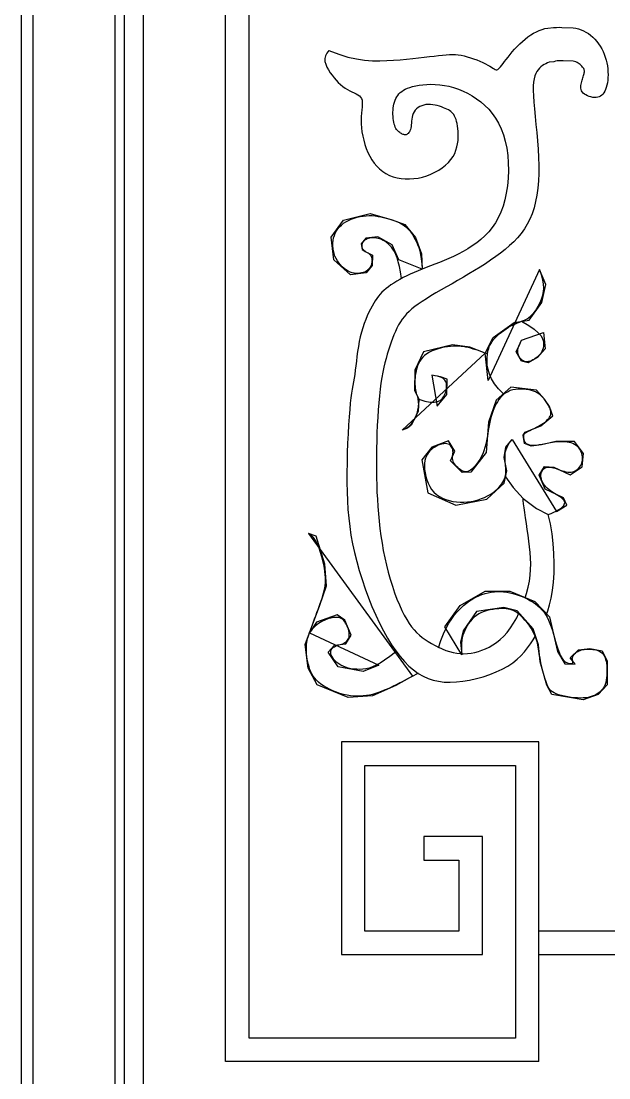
# Model space of a CAD drawing. Header units: metres. Extents: x -1232 to -821, y -4 to 849.
# Drawn here: x -1220.8 to -1028.2, y 181.1 to 527.1 of the extents above; entities that cross this region are included whole.
import ezdxf

# ---------------------------------------------------------------- set-up
doc = ezdxf.new("R2010")
doc.units = ezdxf.units.M
for name, color, linetype in [('3', 3, 'Continuous'), ('4', 4, 'Continuous'), ('7', 7, 'Continuous')]:
    doc.layers.add(name, color=color, linetype=linetype)

msp = doc.modelspace()

# ---------------------------------------------------------------- linework, layer by layer
at = {"layer": '3'}
msp.add_lwpolyline([(-1216.9, 824.99), (-1216.9, 0.04), (-839.6, 0.04), (-839.6, 837.09)], dxfattribs=at)
msp.add_lwpolyline([(-1186.87, 153.27), (-1186.87, 624.51), (-869.63, 624.51), (-869.63, 153.27)], close=True, dxfattribs=at)
at = {"layer": '4'}
msp.add_lwpolyline([(-1220.75, 826.36), (-1220.75, -3.81), (-835.75, -3.81), (-835.75, 835.96)], dxfattribs=at)
msp.add_lwpolyline([(-1189.95, 150.19), (-1189.95, 627.59), (-866.55, 627.59), (-866.55, 150.19)], close=True, dxfattribs=at)
at = {"layer": '7'}
msp.add_lwpolyline([(-1180.71, 159.43), (-1180.71, 618.35), (-875.79, 618.35), (-875.79, 159.43)], close=True, dxfattribs=at)
for points in [[(-1051.15, 186.38), (-1153.76, 186.38), (-1153.76, 591.4), (-1051.15, 591.4)], [(-1058.85, 194.08), (-1146.06, 194.08), (-1146.06, 583.7), (-1058.85, 583.7)], [(-1119.92, 517.42), (-1116.73, 516.21), (-1113.72, 515.32), (-1110.9, 514.7), (-1108.24, 514.32), (-1105.71, 514.12), (-1103.3, 514.07), (-1100.99, 514.14), (-1098.76, 514.27), (-1096.59, 514.44), (-1094.49, 514.63), (-1092.48, 514.84), (-1090.56, 515.05), (-1088.74, 515.26), (-1087.04, 515.46), (-1085.46, 515.65), (-1084.02, 515.81), (-1082.72, 515.95), (-1081.55, 516.05), (-1080.47, 516.11), (-1079.47, 516.13), (-1078.51, 516.1), (-1077.57, 516.02), (-1076.63, 515.88), (-1075.66, 515.69), (-1074.64, 515.42), (-1073.59, 515.11), (-1072.53, 514.75), (-1071.48, 514.36), (-1070.46, 513.95), (-1069.5, 513.53), (-1068.63, 513.11), (-1067.86, 512.7), (-1067.21, 512.32), (-1066.66, 511.97), (-1066.21, 511.67), (-1065.83, 511.42), (-1065.5, 511.25), (-1065.21, 511.15), (-1064.93, 511.14), (-1064.65, 511.23), (-1064.36, 511.43), (-1064.04, 511.74), (-1063.69, 512.14), (-1063.3, 512.63), (-1062.87, 513.2), (-1062.39, 513.85), (-1061.85, 514.56), (-1061.26, 515.33), (-1060.6, 516.15), (-1059.89, 517.01), (-1059.12, 517.88), (-1058.31, 518.75), (-1057.46, 519.61), (-1056.58, 520.44), (-1055.68, 521.22), (-1054.77, 521.93), (-1053.84, 522.56), (-1052.91, 523.12), (-1051.98, 523.6), (-1051.04, 524), (-1050.1, 524.34), (-1049.17, 524.61), (-1048.23, 524.81), (-1046.33, 524.96), (-1045.41, 525.04), (-1044.5, 525.07), (-1043.6, 525.03), (-1039.92, 524.93), (-1039.05, 524.77), (-1038.19, 524.55), (-1037.35, 524.26), (-1036.54, 523.9), (-1035.74, 523.47), (-1034.97, 522.98), (-1034.22, 522.43), (-1033.51, 521.82), (-1032.84, 521.15), (-1032.21, 520.43), (-1031.62, 519.67), (-1031.07, 518.86), (-1030.58, 518.01), (-1030.14, 517.13), (-1029.76, 516.22), (-1029.42, 515.28), (-1029.14, 514.33), (-1028.91, 513.37), (-1028.73, 512.4), (-1028.61, 511.44), (-1028.54, 510.48), (-1028.52, 509.54), (-1028.55, 508.63), (-1028.63, 507.74), (-1028.74, 506.9), (-1028.9, 506.11), (-1029.09, 505.38), (-1029.32, 504.71), (-1029.58, 504.12), (-1029.88, 503.61), (-1030.21, 503.17), (-1030.57, 502.8), (-1030.98, 502.51), (-1031.42, 502.29), (-1031.89, 502.14), (-1032.41, 502.07), (-1032.97, 502.06), (-1033.55, 502.12), (-1034.15, 502.24), (-1034.73, 502.41), (-1035.29, 502.63), (-1035.81, 502.9), (-1036.26, 503.21), (-1036.65, 503.54), (-1036.95, 503.91), (-1037.17, 504.3), (-1037.31, 504.71), (-1037.39, 505.13), (-1037.42, 505.56), (-1037.39, 506), (-1037.33, 506.44), (-1037.25, 506.87), (-1037.14, 507.29), (-1037.02, 507.71), (-1036.89, 508.11), (-1036.76, 508.5), (-1036.63, 508.87), (-1036.51, 509.23), (-1036.41, 509.57), (-1036.34, 509.89), (-1036.29, 510.2), (-1036.27, 510.48), (-1036.28, 510.75), (-1036.32, 511.02), (-1036.39, 511.27), (-1036.5, 511.52), (-1036.65, 511.78), (-1036.83, 512.04), (-1037.06, 512.3), (-1037.32, 512.57), (-1037.61, 512.83), (-1037.93, 513.09), (-1038.29, 513.33), (-1038.66, 513.54), (-1039.07, 513.73), (-1039.49, 513.89), (-1039.93, 514.01), (-1043.17, 514.09), (-1043.65, 514.13), (-1044.14, 514.13), (-1044.64, 514.1), (-1045.16, 514.03), (-1045.7, 513.92), (-1046.24, 513.78), (-1047.78, 513.61), (-1048.35, 513.39), (-1048.91, 513.14), (-1049.47, 512.84), (-1050.01, 512.5), (-1050.52, 512.1), (-1051, 511.65), (-1051.45, 511.14), (-1051.85, 510.57), (-1052.2, 509.91), (-1052.49, 509.13), (-1052.72, 508.21), (-1052.89, 507.12), (-1052.99, 505.84), (-1053.02, 504.34), (-1052.96, 502.58), (-1052.83, 500.56), (-1052.63, 498.31), (-1052.39, 495.87), (-1052.13, 493.28), (-1051.87, 490.6), (-1051.63, 487.86), (-1051.42, 485.11), (-1051.28, 482.4), (-1051.21, 479.76), (-1051.23, 477.21), (-1051.34, 474.74), (-1051.54, 472.38), (-1051.84, 470.12), (-1052.25, 467.97), (-1052.76, 465.94), (-1053.38, 464.03), (-1054.12, 462.25), (-1054.97, 460.59), (-1055.93, 459.03), (-1056.99, 457.56), (-1058.15, 456.17), (-1059.41, 454.85), (-1060.76, 453.58), (-1062.2, 452.34), (-1063.72, 451.14), (-1065.31, 449.96), (-1066.97, 448.8), (-1068.68, 447.65), (-1070.44, 446.53), (-1072.24, 445.42), (-1074.07, 444.33), (-1075.91, 443.24), (-1077.77, 442.17), (-1079.61, 441.11), (-1081.43, 440.07), (-1083.2, 439.05), (-1084.9, 438.06), (-1086.51, 437.1), (-1088.03, 436.17), (-1089.41, 435.29), (-1090.66, 434.44), (-1091.78, 433.63), (-1092.79, 432.83), (-1093.69, 432.04), (-1094.5, 431.23), (-1095.23, 430.4), (-1095.9, 429.54), (-1096.52, 428.61), (-1097.1, 427.63), (-1097.65, 426.59), (-1098.17, 425.49), (-1098.66, 424.34), (-1099.13, 423.14), (-1099.58, 421.91), (-1100.01, 420.64), (-1100.43, 419.34), (-1100.84, 418.01), (-1101.23, 416.65), (-1101.61, 415.22), (-1101.97, 413.72), (-1102.31, 412.12), (-1102.63, 410.41), (-1102.92, 408.57), (-1103.19, 406.58), (-1103.42, 404.44), (-1103.63, 402.15), (-1103.82, 399.76), (-1103.97, 397.28), (-1104.1, 394.76), (-1104.21, 392.2), (-1104.29, 389.65), (-1104.35, 387.13), (-1104.39, 384.67), (-1104.4, 382.25), (-1104.39, 379.87), (-1104.36, 377.51), (-1104.29, 375.17), (-1104.2, 372.84), (-1104.07, 370.51), (-1103.92, 368.16), (-1103.73, 365.79), (-1103.5, 363.4), (-1103.23, 360.99), (-1102.91, 358.58), (-1102.55, 356.17), (-1102.13, 353.76), (-1101.65, 351.37), (-1101.12, 348.99), (-1100.52, 346.63), (-1099.86, 344.32), (-1099.16, 342.07), (-1098.42, 339.91), (-1097.65, 337.85), (-1096.86, 335.92), (-1096.06, 334.14), (-1095.26, 332.53), (-1094.47, 331.1), (-1093.67, 329.84), (-1092.87, 328.73), (-1092.04, 327.74), (-1091.2, 326.86), (-1090.31, 326.05), (-1089.39, 325.31), (-1088.42, 324.6), (-1087.39, 323.91), (-1086.31, 323.25), (-1085.19, 322.62), (-1084.03, 322.04), (-1082.85, 321.51), (-1081.66, 321.04), (-1080.46, 320.65), (-1079.26, 320.34), (-1078.07, 320.11), (-1076.89, 319.98), (-1075.71, 319.94), (-1074.54, 319.99), (-1073.36, 320.13), (-1072.18, 320.35), (-1071, 320.66), (-1069.81, 321.06), (-1068.62, 321.55), (-1067.42, 322.14), (-1066.22, 322.83), (-1065.03, 323.65), (-1063.86, 324.6), (-1062.7, 325.7), (-1061.58, 326.95), (-1060.49, 328.38), (-1059.44, 329.98), (-1058.44, 331.73), (-1057.83, 332.98)], [(-1119.92, 517.42), (-1120.66, 516.58), (-1121.09, 515.7), (-1121.27, 514.8), (-1121.23, 513.88), (-1120.99, 512.95), (-1120.61, 512.02), (-1120.11, 511.1), (-1119.54, 510.2), (-1118.92, 509.33), (-1118.26, 508.5), (-1117.57, 507.72), (-1116.86, 506.98), (-1116.13, 506.3), (-1115.39, 505.68), (-1114.63, 505.12), (-1113.88, 504.64), (-1113.13, 504.23), (-1112.39, 503.88), (-1111.7, 503.57), (-1111.05, 503.26), (-1110.47, 502.95), (-1109.97, 502.61), (-1109.56, 502.21), (-1109.27, 501.74), (-1109.1, 501.17), (-1109.03, 500.51), (-1109.04, 499.76), (-1109.1, 498.92), (-1109.2, 498), (-1109.3, 496.98), (-1109.37, 495.89), (-1109.41, 494.72), (-1109.38, 493.47), (-1109.28, 492.17), (-1109.11, 490.83), (-1108.87, 489.46), (-1108.55, 488.08), (-1108.16, 486.71), (-1107.7, 485.37), (-1107.16, 484.08), (-1106.54, 482.85), (-1105.85, 481.68), (-1105.08, 480.6), (-1104.24, 479.59), (-1103.32, 478.68), (-1102.33, 477.87), (-1101.26, 477.17), (-1100.12, 476.58), (-1098.9, 476.11), (-1097.63, 475.75), (-1096.3, 475.52), (-1094.93, 475.4), (-1093.53, 475.39), (-1092.12, 475.5), (-1090.7, 475.71), (-1089.29, 476.03), (-1087.89, 476.45), (-1086.53, 476.97), (-1085.22, 477.58), (-1083.97, 478.27), (-1082.81, 479.04), (-1081.74, 479.88), (-1080.79, 480.78), (-1079.97, 481.73), (-1079.29, 482.73), (-1078.74, 483.76), (-1078.32, 484.82), (-1078, 485.89), (-1077.78, 486.95), (-1077.64, 488.01), (-1077.57, 489.04), (-1077.56, 490.03), (-1077.6, 490.98), (-1077.67, 491.88), (-1077.78, 492.72), (-1077.93, 493.51), (-1078.11, 494.23), (-1078.31, 494.89), (-1078.54, 495.49), (-1078.78, 496.01), (-1079.05, 496.47), (-1079.34, 496.86), (-1079.65, 497.2), (-1080, 497.5), (-1080.39, 497.77), (-1080.82, 498.01), (-1081.3, 498.25), (-1081.83, 498.49), (-1082.42, 498.73), (-1083.06, 498.97), (-1083.74, 499.21), (-1084.46, 499.42), (-1085.19, 499.59), (-1085.94, 499.72), (-1086.69, 499.8), (-1087.43, 499.81), (-1088.16, 499.74), (-1088.86, 499.6), (-1089.52, 499.38), (-1090.15, 499.1), (-1090.72, 498.76), (-1091.23, 498.35), (-1091.67, 497.89), (-1092.04, 497.38), (-1092.31, 496.82), (-1092.52, 496.22), (-1092.67, 495.6), (-1092.77, 494.96), (-1092.85, 494.33), (-1092.91, 493.71), (-1092.96, 493.12), (-1093.04, 492.57), (-1093.13, 492.07), (-1093.26, 491.61), (-1093.41, 491.21), (-1093.57, 490.86), (-1093.76, 490.57), (-1093.96, 490.32), (-1094.18, 490.13), (-1094.41, 489.99), (-1094.64, 489.9), (-1094.89, 489.86), (-1095.14, 489.86), (-1095.4, 489.91), (-1095.66, 489.99), (-1095.92, 490.1), (-1096.19, 490.24), (-1096.46, 490.4), (-1096.73, 490.58), (-1097, 490.79), (-1097.26, 491.03), (-1097.51, 491.3), (-1097.76, 491.62), (-1097.98, 491.97), (-1098.19, 492.38), (-1098.38, 492.85), (-1098.55, 493.37), (-1098.69, 493.94), (-1098.8, 494.55), (-1098.89, 495.2), (-1098.95, 495.87), (-1098.98, 496.56), (-1098.97, 497.25), (-1098.94, 497.94), (-1098.87, 498.62), (-1098.77, 499.29), (-1098.63, 499.93), (-1098.45, 500.56), (-1098.24, 501.16), (-1097.99, 501.73), (-1097.7, 502.27), (-1097.38, 502.77), (-1097, 503.24), (-1096.58, 503.68), (-1096.1, 504.08), (-1095.56, 504.44), (-1094.93, 504.78), (-1094.22, 505.09), (-1093.41, 505.37), (-1092.51, 505.63), (-1091.49, 505.87), (-1090.37, 506.07), (-1089.16, 506.24), (-1087.87, 506.35), (-1086.51, 506.39), (-1085.09, 506.36), (-1083.63, 506.25), (-1082.13, 506.05), (-1080.61, 505.74), (-1079.08, 505.33), (-1077.54, 504.81), (-1076.01, 504.19), (-1074.5, 503.46), (-1073.02, 502.63), (-1071.58, 501.68), (-1070.19, 500.64), (-1068.87, 499.48), (-1067.61, 498.2), (-1066.44, 496.81), (-1065.36, 495.29), (-1064.38, 493.63), (-1063.51, 491.83), (-1062.77, 489.88), (-1062.17, 487.77), (-1061.7, 485.51), (-1061.38, 483.12), (-1061.2, 480.66), (-1061.16, 478.15), (-1061.25, 475.65), (-1061.48, 473.18), (-1061.83, 470.8), (-1062.31, 468.55), (-1062.92, 466.45), (-1063.64, 464.51), (-1064.48, 462.72), (-1065.43, 461.06), (-1066.47, 459.53), (-1067.61, 458.12), (-1068.84, 456.82), (-1070.15, 455.61), (-1071.53, 454.5), (-1072.98, 453.47), (-1074.48, 452.51), (-1076.01, 451.63), (-1077.56, 450.81), (-1079.13, 450.05), (-1080.69, 449.34), (-1082.23, 448.68), (-1083.74, 448.06), (-1085.22, 447.47), (-1086.66, 446.91), (-1088.07, 446.37), (-1089.43, 445.84), (-1090.76, 445.31), (-1092.04, 444.78), (-1093.28, 444.24), (-1094.47, 443.68), (-1095.61, 443.11), (-1096.7, 442.53), (-1097.73, 441.93), (-1098.71, 441.33), (-1099.62, 440.72), (-1100.46, 440.11), (-1101.24, 439.5), (-1101.94, 438.9), (-1102.58, 438.28), (-1103.18, 437.64), (-1103.73, 436.98), (-1104.26, 436.27), (-1104.77, 435.51), (-1105.27, 434.68), (-1105.78, 433.78), (-1106.3, 432.8), (-1106.83, 431.73), (-1107.36, 430.59), (-1107.88, 429.36), (-1108.37, 428.06), (-1108.84, 426.69), (-1109.28, 425.25), (-1109.66, 423.74), (-1109.99, 422.17), (-1110.28, 420.56), (-1110.53, 418.94), (-1110.75, 417.32), (-1110.94, 415.74), (-1111.13, 414.2), (-1111.3, 412.75), (-1111.48, 411.39), (-1111.68, 410.15), (-1111.87, 408.97), (-1112.08, 407.8), (-1112.29, 406.57), (-1112.5, 405.22), (-1112.72, 403.71), (-1112.93, 401.95), (-1113.13, 399.9), (-1113.33, 397.52), (-1113.51, 394.85), (-1113.67, 391.94), (-1113.82, 388.86), (-1113.93, 385.67), (-1114.01, 382.43), (-1114.05, 379.19), (-1114.05, 376.03), (-1114, 372.98), (-1113.89, 370.04), (-1113.72, 367.17), (-1113.47, 364.36), (-1113.14, 361.57), (-1112.73, 358.79), (-1112.21, 355.97), (-1111.59, 353.11), (-1110.85, 350.18), (-1110.02, 347.2), (-1109.08, 344.2), (-1108.07, 341.21), (-1106.98, 338.26), (-1105.83, 335.38), (-1104.62, 332.59), (-1103.37, 329.94), (-1102.09, 327.43), (-1100.77, 325.09), (-1099.43, 322.91), (-1098.05, 320.9), (-1096.64, 319.06), (-1095.19, 317.4), (-1093.72, 315.92), (-1092.21, 314.63), (-1090.67, 313.52), (-1089.09, 312.6), (-1087.46, 311.86), (-1085.77, 311.3), (-1084.01, 310.91), (-1082.16, 310.68), (-1080.23, 310.61), (-1078.2, 310.69), (-1076.06, 310.93), (-1073.85, 311.3), (-1071.61, 311.8), (-1069.38, 312.43), (-1067.2, 313.16), (-1065.11, 313.99), (-1063.14, 314.91), (-1061.34, 315.91), (-1059.74, 316.98), (-1058.31, 318.12), (-1057.05, 319.31), (-1055.91, 320.55), (-1054.88, 321.84), (-1053.93, 323.17), (-1053.04, 324.54), (-1052.36, 325.64)], [(-1096.16, 442.82), (-1096.16, 442.82), (-1096.48, 444.95), (-1096.84, 446.77), (-1097.22, 448.31), (-1097.62, 449.61), (-1098.05, 450.7), (-1098.51, 451.62), (-1098.98, 452.39), (-1099.48, 453.06), (-1099.99, 453.64), (-1100.53, 454.15), (-1101.07, 454.6), (-1101.62, 454.98), (-1102.17, 455.3), (-1102.73, 455.57), (-1103.28, 455.78), (-1103.82, 455.93), (-1104.34, 456.05), (-1104.86, 456.11), (-1105.35, 456.14), (-1105.82, 456.13), (-1106.27, 456.08), (-1106.69, 456), (-1107.08, 455.9), (-1107.44, 455.77), (-1107.77, 455.61), (-1108.06, 455.44), (-1108.31, 455.25), (-1108.53, 455.04), (-1108.72, 454.83), (-1108.87, 454.61), (-1109, 454.38), (-1109.09, 454.15), (-1109.15, 453.92), (-1109.19, 453.7), (-1109.2, 453.48), (-1109.19, 453.27), (-1109.15, 453.07), (-1109.1, 452.88), (-1109.04, 452.7), (-1108.96, 452.54), (-1108.87, 452.39), (-1108.77, 452.26), (-1108.65, 452.14), (-1108.52, 452.03), (-1108.38, 451.92), (-1108.22, 451.82), (-1108.03, 451.71), (-1107.83, 451.59), (-1107.61, 451.46), (-1107.37, 451.32), (-1107.13, 451.17), (-1106.89, 450.99), (-1106.65, 450.8), (-1106.43, 450.58), (-1106.24, 450.34), (-1106.08, 450.06), (-1105.96, 449.76), (-1105.88, 449.43), (-1105.83, 449.08), (-1105.82, 448.71), (-1105.84, 448.34), (-1105.9, 447.96), (-1105.99, 447.59), (-1106.11, 447.22), (-1106.25, 446.87), (-1106.43, 446.53), (-1106.65, 446.21), (-1106.9, 445.91), (-1107.18, 445.63), (-1107.51, 445.37), (-1107.89, 445.14), (-1108.31, 444.93), (-1108.77, 444.76), (-1109.28, 444.62), (-1109.83, 444.52), (-1110.41, 444.47), (-1111.02, 444.48), (-1111.65, 444.56), (-1112.3, 444.71), (-1112.96, 444.93), (-1113.62, 445.24), (-1114.28, 445.64), (-1114.93, 446.1), (-1115.55, 446.64), (-1116.13, 447.23), (-1116.68, 447.89), (-1117.17, 448.6), (-1117.6, 449.35), (-1117.96, 450.14), (-1118.25, 450.96), (-1118.46, 451.81), (-1118.6, 452.67), (-1118.66, 453.53), (-1118.65, 454.39), (-1118.57, 455.24), (-1118.4, 456.07), (-1118.16, 456.87), (-1117.85, 457.63), (-1117.45, 458.36), (-1116.99, 459.06), (-1116.44, 459.71), (-1115.83, 460.32), (-1115.14, 460.88), (-1114.38, 461.38), (-1113.55, 461.84), (-1112.66, 462.24), (-1111.72, 462.58), (-1110.74, 462.87), (-1109.74, 463.1), (-1108.73, 463.26), (-1107.71, 463.36), (-1106.71, 463.4), (-1105.72, 463.38), (-1104.76, 463.29), (-1103.83, 463.16), (-1102.92, 463), (-1102.06, 462.8), (-1101.23, 462.58), (-1100.45, 462.36), (-1099.71, 462.13), (-1099.03, 461.91), (-1098.38, 461.7), (-1097.78, 461.47), (-1097.21, 461.24), (-1096.68, 460.99), (-1096.16, 460.72), (-1095.67, 460.41), (-1095.19, 460.07), (-1094.72, 459.69), (-1094.26, 459.26), (-1093.8, 458.78), (-1093.36, 458.25), (-1092.92, 457.67), (-1092.5, 457.05), (-1092.08, 456.36), (-1091.67, 455.62), (-1091.26, 454.82), (-1090.88, 453.94), (-1090.52, 452.96), (-1090.19, 451.86), (-1089.91, 450.62), (-1089.69, 449.22), (-1089.52, 447.63), (-1089.43, 445.84), (-1096.99, 448.95), (-1099.27, 453.85), (-1103.95, 456.44), (-1107.82, 456.01), (-1109.42, 454.14), (-1109.07, 452.35), (-1108.07, 451.69), (-1105.66, 450.4), (-1105.8, 447.07), (-1107.79, 444.63), (-1112.9, 444.01), (-1118.37, 448.93), (-1119.23, 456.38), (-1115.14, 461.95), (-1106.48, 464.1), (-1099.18, 462.04), (-1095.09, 460.54), (-1091.59, 456.24), (-1089.57, 450.91), (-1089.43, 445.84)], [(-1062.73, 405.07), (-1062.73, 405.07), (-1064.43, 406.7), (-1065.74, 408.33), (-1066.71, 409.94), (-1067.39, 411.5), (-1067.82, 413.01), (-1068.06, 414.43), (-1068.14, 415.76), (-1068.1, 416.98), (-1068, 418.07), (-1067.84, 419.05), (-1067.61, 419.93), (-1067.31, 420.73), (-1066.95, 421.46), (-1066.52, 422.14), (-1066.03, 422.79), (-1065.47, 423.41), (-1064.84, 424.04), (-1064.16, 424.65), (-1063.43, 425.24), (-1062.67, 425.81), (-1061.9, 426.35), (-1061.12, 426.84), (-1060.34, 427.29), (-1059.59, 427.68), (-1058.86, 428.01), (-1058.16, 428.29), (-1057.49, 428.55), (-1056.85, 428.79), (-1056.22, 429.04), (-1055.62, 429.31), (-1055.03, 429.63), (-1054.46, 430), (-1053.9, 430.45), (-1053.36, 430.97), (-1052.83, 431.56), (-1052.33, 432.22), (-1051.84, 432.94), (-1051.39, 433.72), (-1050.96, 434.56), (-1050.56, 435.45), (-1050.2, 436.4), (-1049.91, 437.4), (-1049.7, 438.5), (-1049.6, 439.68), (-1049.66, 440.99), (-1049.88, 442.42), (-1050.3, 444), (-1050.95, 445.74), (-1067.8, 409.43), (-1068.78, 418.37), (-1066.19, 423.44), (-1059.25, 428.36), (-1054.32, 429.18), (-1050.21, 434.92), (-1048.89, 440.87), (-1050.95, 445.74)], [(-1056.85, 428.79), (-1056.85, 428.79), (-1054.47, 427.46), (-1052.67, 426.22), (-1051.36, 425.07), (-1050.47, 424.01), (-1049.94, 423.04), (-1049.67, 422.16), (-1049.61, 421.35), (-1049.67, 420.64), (-1049.8, 419.99), (-1049.98, 419.42), (-1050.2, 418.92), (-1050.46, 418.47), (-1050.75, 418.07), (-1051.06, 417.71), (-1051.39, 417.39), (-1051.74, 417.09), (-1052.09, 416.82), (-1052.45, 416.56), (-1052.81, 416.33), (-1053.17, 416.13), (-1053.52, 415.95), (-1053.88, 415.79), (-1054.22, 415.67), (-1054.55, 415.59), (-1054.87, 415.53), (-1055.18, 415.51), (-1055.48, 415.53), (-1055.76, 415.58), (-1056.04, 415.67), (-1056.3, 415.8), (-1056.55, 415.96), (-1056.8, 416.17), (-1057.04, 416.41), (-1057.26, 416.68), (-1057.47, 416.99), (-1057.65, 417.32), (-1057.81, 417.66), (-1057.93, 418.02), (-1058.02, 418.38), (-1058.07, 418.75), (-1058.07, 419.12), (-1058.02, 419.49), (-1057.94, 419.89), (-1057.8, 420.32), (-1057.63, 420.79), (-1057.41, 421.31), (-1057.15, 421.9), (-1056.85, 422.57), (-1049.69, 425.11), (-1049.1, 419.79), (-1051.66, 416.89), (-1054.69, 415.22), (-1056.89, 415.75), (-1058.56, 418.78), (-1057.7, 420.68), (-1056.85, 422.57)], [(-1068, 418.07), (-1068, 418.07), (-1068.37, 418.21), (-1068.88, 418.41), (-1069.5, 418.64), (-1070.22, 418.91), (-1071, 419.18), (-1071.82, 419.46), (-1072.66, 419.72), (-1073.5, 419.97), (-1074.31, 420.18), (-1075.1, 420.35), (-1075.88, 420.49), (-1076.67, 420.59), (-1077.47, 420.64), (-1078.3, 420.66), (-1079.17, 420.63), (-1080.09, 420.56), (-1081.06, 420.44), (-1082.08, 420.27), (-1083.11, 420.06), (-1084.14, 419.79), (-1085.15, 419.47), (-1086.12, 419.1), (-1087.03, 418.67), (-1087.85, 418.18), (-1088.58, 417.64), (-1089.2, 417.04), (-1089.74, 416.4), (-1090.2, 415.72), (-1090.58, 415), (-1090.9, 414.26), (-1091.15, 413.5), (-1091.36, 412.72), (-1091.52, 411.94), (-1091.64, 411.15), (-1091.72, 410.37), (-1091.76, 409.61), (-1091.78, 408.87), (-1091.76, 408.16), (-1091.71, 407.49), (-1091.64, 406.87), (-1091.55, 406.3), (-1091.44, 405.77), (-1091.32, 405.28), (-1091.2, 404.82), (-1091.07, 404.38), (-1090.96, 403.95), (-1090.85, 403.52), (-1090.77, 403.08), (-1090.7, 402.63), (-1090.66, 402.17), (-1090.65, 401.69), (-1090.67, 401.2), (-1090.71, 400.7), (-1090.78, 400.19), (-1090.89, 399.67), (-1091.02, 399.15), (-1091.19, 398.62), (-1091.39, 398.09), (-1091.61, 397.56), (-1091.85, 397.05), (-1092.1, 396.56), (-1092.36, 396.1), (-1092.63, 395.67), (-1092.88, 395.28), (-1093.14, 394.93), (-1093.4, 394.62), (-1093.69, 394.34), (-1094.01, 394.09), (-1094.39, 393.84), (-1094.84, 393.6), (-1095.37, 393.36), (-1096, 393.11), (-1068.78, 418.37), (-1073.82, 420.34), (-1079.44, 421.05), (-1088.96, 418.81), (-1091.83, 412.8), (-1091.88, 406.29), (-1090.51, 403.25), (-1090.66, 399.21), (-1092.97, 394.78), (-1094.17, 393.81), (-1096, 393.11)], [(-1090.51, 403.25), (-1090.51, 403.25), (-1088.47, 402.6), (-1086.79, 402.28), (-1085.43, 402.26), (-1084.36, 402.48), (-1083.53, 402.88), (-1082.9, 403.42), (-1082.42, 404.05), (-1082.07, 404.72), (-1081.79, 405.39), (-1081.59, 406.03), (-1081.45, 406.65), (-1081.39, 407.25), (-1081.38, 407.8), (-1081.44, 408.32), (-1081.56, 408.79), (-1081.73, 409.21), (-1081.96, 409.57), (-1082.25, 409.88), (-1082.63, 410.15), (-1083.1, 410.39), (-1083.67, 410.6), (-1084.37, 410.8), (-1085.2, 410.98), (-1086.18, 411.17), (-1084.53, 401.01), (-1081.27, 404.86), (-1081.16, 409.82), (-1083.36, 410.66), (-1086.18, 411.17)], [(-1048.12, 365.51), (-1048.12, 365.51), (-1047.14, 365.9), (-1046.26, 366.28), (-1045.48, 366.66), (-1044.8, 367.03), (-1044.21, 367.4), (-1043.73, 367.76), (-1043.34, 368.11), (-1043.04, 368.45), (-1042.84, 368.79), (-1042.73, 369.12), (-1042.71, 369.44), (-1042.78, 369.76), (-1042.94, 370.08), (-1043.17, 370.4), (-1043.49, 370.73), (-1043.9, 371.05), (-1044.37, 371.39), (-1044.91, 371.73), (-1045.49, 372.09), (-1046.09, 372.46), (-1046.7, 372.84), (-1047.31, 373.25), (-1047.88, 373.68), (-1048.41, 374.13), (-1048.89, 374.6), (-1049.3, 375.1), (-1049.65, 375.61), (-1049.93, 376.13), (-1050.16, 376.64), (-1050.33, 377.15), (-1050.44, 377.65), (-1050.49, 378.13), (-1050.48, 378.58), (-1050.41, 379), (-1050.3, 379.39), (-1050.14, 379.74), (-1049.94, 380.06), (-1049.7, 380.34), (-1049.44, 380.57), (-1049.14, 380.76), (-1048.83, 380.91), (-1048.49, 381), (-1048.13, 381.06), (-1047.74, 381.06), (-1047.32, 381.03), (-1046.88, 380.95), (-1046.4, 380.84), (-1045.88, 380.69), (-1045.34, 380.5), (-1044.76, 380.29), (-1044.16, 380.07), (-1043.56, 379.86), (-1042.94, 379.67), (-1042.32, 379.51), (-1041.72, 379.41), (-1041.13, 379.38), (-1040.56, 379.42), (-1040.01, 379.54), (-1039.5, 379.73), (-1039.02, 379.97), (-1038.58, 380.27), (-1038.19, 380.62), (-1037.84, 381.01), (-1037.54, 381.43), (-1037.29, 381.88), (-1037.1, 382.36), (-1036.96, 382.85), (-1036.88, 383.35), (-1036.85, 383.87), (-1036.87, 384.39), (-1036.95, 384.91), (-1037.08, 385.43), (-1037.26, 385.94), (-1037.49, 386.44), (-1037.78, 386.92), (-1038.12, 387.37), (-1038.51, 387.79), (-1038.96, 388.16), (-1039.45, 388.5), (-1040, 388.77), (-1040.6, 388.99), (-1041.23, 389.16), (-1041.9, 389.27), (-1042.6, 389.34), (-1043.3, 389.37), (-1044.01, 389.37), (-1044.71, 389.34), (-1045.4, 389.28), (-1046.06, 389.21), (-1046.7, 389.12), (-1047.32, 389.02), (-1047.91, 388.91), (-1048.48, 388.8), (-1049.03, 388.68), (-1049.56, 388.58), (-1050.07, 388.47), (-1050.56, 388.38), (-1051.04, 388.3), (-1051.49, 388.23), (-1051.92, 388.18), (-1052.34, 388.14), (-1052.73, 388.12), (-1053.11, 388.12), (-1053.47, 388.13), (-1053.81, 388.17), (-1054.13, 388.22), (-1054.43, 388.3), (-1054.71, 388.4), (-1054.97, 388.53), (-1055.2, 388.69), (-1055.4, 388.87), (-1055.58, 389.08), (-1055.73, 389.32), (-1055.85, 389.58), (-1055.95, 389.86), (-1056.03, 390.15), (-1056.08, 390.43), (-1056.12, 390.72), (-1056.13, 390.98), (-1056.13, 391.23), (-1056.11, 391.45), (-1056.07, 391.64), (-1056, 391.82), (-1055.89, 391.99), (-1055.74, 392.16), (-1055.53, 392.32), (-1055.27, 392.49), (-1054.95, 392.67), (-1054.55, 392.87), (-1054.1, 393.08), (-1053.59, 393.32), (-1053.05, 393.57), (-1052.48, 393.83), (-1051.9, 394.12), (-1051.31, 394.43), (-1050.74, 394.75), (-1050.18, 395.09), (-1049.65, 395.45), (-1049.15, 395.82), (-1048.7, 396.2), (-1048.3, 396.59), (-1047.95, 396.98), (-1047.66, 397.38), (-1047.44, 397.77), (-1047.3, 398.17), (-1047.23, 398.56), (-1047.22, 398.94), (-1047.26, 399.32), (-1047.34, 399.69), (-1047.46, 400.05), (-1047.61, 400.41), (-1047.77, 400.76), (-1047.94, 401.09), (-1048.13, 401.42), (-1048.32, 401.75), (-1048.53, 402.07), (-1048.75, 402.39), (-1048.98, 402.71), (-1049.22, 403.04), (-1049.48, 403.37), (-1049.75, 403.72), (-1050.05, 404.06), (-1050.39, 404.41), (-1050.76, 404.74), (-1051.19, 405.07), (-1051.68, 405.38), (-1052.25, 405.67), (-1052.89, 405.92), (-1053.62, 406.15), (-1054.42, 406.34), (-1055.28, 406.48), (-1056.17, 406.57), (-1057.08, 406.61), (-1057.99, 406.59), (-1058.88, 406.49), (-1059.73, 406.32), (-1060.53, 406.08), (-1061.27, 405.75), (-1061.97, 405.36), (-1062.61, 404.9), (-1063.21, 404.37), (-1063.76, 403.79), (-1064.27, 403.15), (-1064.75, 402.45), (-1065.19, 401.72), (-1065.59, 400.93), (-1065.96, 400.1), (-1066.3, 399.22), (-1066.61, 398.3), (-1066.88, 397.34), (-1067.13, 396.33), (-1067.36, 395.27), (-1067.55, 394.18), (-1067.74, 393.06), (-1067.92, 391.92), (-1068.11, 390.77), (-1068.32, 389.63), (-1068.55, 388.51), (-1068.84, 387.42), (-1069.17, 386.37), (-1069.57, 385.37), (-1070.02, 384.44), (-1070.51, 383.58), (-1071.03, 382.78), (-1071.56, 382.06), (-1072.09, 381.43), (-1072.62, 380.88), (-1073.12, 380.42), (-1073.59, 380.07), (-1074.04, 379.8), (-1074.46, 379.63), (-1074.86, 379.53), (-1075.26, 379.52), (-1075.66, 379.59), (-1076.06, 379.73), (-1076.46, 379.93), (-1076.89, 380.19), (-1077.31, 380.51), (-1077.73, 380.87), (-1078.13, 381.27), (-1078.5, 381.69), (-1078.82, 382.13), (-1079.08, 382.58), (-1079.28, 383.02), (-1079.39, 383.45), (-1079.44, 383.88), (-1079.44, 384.29), (-1079.41, 384.71), (-1079.36, 385.11), (-1079.32, 385.52), (-1079.29, 385.92), (-1079.31, 386.32), (-1079.37, 386.73), (-1079.48, 387.13), (-1079.65, 387.5), (-1079.88, 387.85), (-1080.15, 388.16), (-1080.49, 388.41), (-1080.87, 388.6), (-1081.31, 388.72), (-1081.81, 388.76), (-1082.35, 388.72), (-1082.92, 388.61), (-1083.51, 388.43), (-1084.11, 388.19), (-1084.71, 387.91), (-1085.29, 387.57), (-1085.86, 387.2), (-1086.38, 386.79), (-1086.87, 386.34), (-1087.31, 385.84), (-1087.7, 385.29), (-1088.03, 384.66), (-1088.29, 383.96), (-1088.49, 383.17), (-1088.61, 382.28), (-1088.64, 381.3), (-1088.6, 380.25), (-1088.46, 379.14), (-1088.23, 378.01), (-1087.9, 376.87), (-1087.47, 375.77), (-1086.94, 374.72), (-1086.3, 373.75), (-1085.55, 372.88), (-1084.7, 372.12), (-1083.76, 371.46), (-1082.75, 370.9), (-1081.67, 370.44), (-1080.54, 370.07), (-1079.37, 369.81), (-1078.17, 369.63), (-1076.96, 369.55), (-1075.74, 369.56), (-1074.53, 369.65), (-1073.33, 369.81), (-1072.16, 370.05), (-1071.03, 370.35), (-1069.95, 370.72), (-1068.93, 371.14), (-1067.97, 371.61), (-1067.09, 372.12), (-1066.27, 372.67), (-1065.53, 373.24), (-1064.86, 373.82), (-1064.27, 374.42), (-1063.75, 375.01), (-1063.31, 375.6), (-1062.95, 376.17), (-1062.65, 376.72), (-1062.42, 377.27), (-1062.24, 377.8), (-1062.12, 378.32), (-1062.04, 378.85), (-1062, 379.37), (-1061.98, 379.89), (-1062, 380.41), (-1062.03, 380.94), (-1062.07, 381.48), (-1062.12, 382.02), (-1062.17, 382.57), (-1062.22, 383.14), (-1062.25, 383.71), (-1062.26, 384.29), (-1062.25, 384.89), (-1062.2, 385.51), (-1062.09, 386.16), (-1061.89, 386.85), (-1061.6, 387.58), (-1061.2, 388.37), (-1060.66, 389.22), (-1059.96, 390.14), (-1045.37, 366.55), (-1042.04, 368.55), (-1043.07, 370.98), (-1049.07, 373.84), (-1051.12, 378.41), (-1049.37, 381.27), (-1046.26, 381.08), (-1040.88, 378.51), (-1036.96, 381.15), (-1036.51, 385.5), (-1039.46, 389.41), (-1045.67, 389.48), (-1050.27, 388.36), (-1053.67, 387.92), (-1055.88, 388.76), (-1056.3, 391.53), (-1055.71, 392.48), (-1050.52, 394.55), (-1046.62, 397.81), (-1047.67, 400.86), (-1049.32, 403.28), (-1051.92, 406.27), (-1060.33, 407.18), (-1065.13, 402.96), (-1067.63, 395.73), (-1068.48, 385.78), (-1073.49, 379.38), (-1076.28, 379.26), (-1080.16, 383.14), (-1078.74, 386.3), (-1080.73, 389.63), (-1086.23, 387.55), (-1089.48, 383.39), (-1087.5, 372.62), (-1078.34, 368.64), (-1068.18, 370.6), (-1062.49, 375.79), (-1061.72, 379.85), (-1062.52, 384.15), (-1062.03, 387.58), (-1059.96, 390.14)], [(-1062.11, 377.82), (-1059.64, 374.35), (-1056.36, 370.76), (-1051.92, 367.53), (-1048.12, 365.51)], [(-1055.7, 338.23), (-1055.24, 339.64), (-1054.7, 341.69), (-1054.29, 343.7), (-1054.02, 345.66), (-1053.87, 347.57), (-1053.83, 349.43), (-1053.89, 351.28), (-1054.02, 353.12), (-1054.21, 354.96), (-1054.45, 356.83), (-1054.72, 358.73), (-1054.99, 360.67), (-1055.27, 362.59), (-1055.54, 364.46), (-1055.79, 366.19), (-1056.01, 367.75), (-1056.18, 369.07), (-1056.3, 370.09), (-1056.36, 370.76)], [(-1048.82, 332.46), (-1048.26, 333.94), (-1047.64, 335.96), (-1047.11, 338.19), (-1046.69, 340.67), (-1046.38, 343.41), (-1046.19, 346.37), (-1046.13, 349.49), (-1046.22, 352.71), (-1046.45, 355.99), (-1046.84, 359.25), (-1047.39, 362.44), (-1048.12, 365.51)], [(-1090.76, 313.58), (-1090.76, 313.58), (-1091.47, 313.19), (-1092.26, 312.76), (-1093.11, 312.29), (-1094.02, 311.8), (-1094.96, 311.3), (-1095.93, 310.79), (-1096.92, 310.28), (-1097.91, 309.78), (-1098.9, 309.29), (-1099.87, 308.82), (-1100.85, 308.38), (-1101.82, 307.97), (-1102.78, 307.59), (-1103.75, 307.24), (-1104.72, 306.92), (-1105.7, 306.65), (-1106.68, 306.42), (-1107.67, 306.24), (-1108.68, 306.11), (-1109.7, 306.03), (-1110.74, 306.01), (-1111.81, 306.06), (-1112.89, 306.18), (-1114.01, 306.37), (-1115.16, 306.63), (-1116.32, 306.96), (-1117.48, 307.36), (-1118.61, 307.8), (-1119.71, 308.3), (-1120.75, 308.84), (-1121.71, 309.41), (-1122.59, 310), (-1123.35, 310.62), (-1124.02, 311.26), (-1124.59, 311.92), (-1125.08, 312.6), (-1125.5, 313.31), (-1125.86, 314.06), (-1126.17, 314.83), (-1126.43, 315.63), (-1126.66, 316.47), (-1126.86, 317.34), (-1127.02, 318.21), (-1127.15, 319.08), (-1127.25, 319.94), (-1127.31, 320.77), (-1127.33, 321.57), (-1127.32, 322.31), (-1127.27, 323), (-1127.19, 323.65), (-1127.07, 324.27), (-1126.92, 324.89), (-1126.73, 325.51), (-1126.51, 326.17), (-1126.26, 326.87), (-1125.98, 327.64), (-1125.67, 328.48), (-1125.33, 329.4), (-1124.98, 330.36), (-1124.61, 331.36), (-1124.24, 332.38), (-1123.86, 333.4), (-1123.49, 334.41), (-1123.14, 335.4), (-1122.8, 336.34), (-1122.48, 337.24), (-1122.18, 338.12), (-1121.91, 338.97), (-1121.68, 339.81), (-1121.48, 340.63), (-1121.31, 341.46), (-1121.19, 342.29), (-1121.11, 343.14), (-1121.07, 344.01), (-1121.09, 344.91), (-1121.15, 345.86), (-1121.26, 346.88), (-1121.43, 347.96), (-1121.65, 349.12), (-1121.92, 350.37), (-1122.26, 351.72), (-1122.66, 353.12), (-1123.12, 354.5), (-1123.66, 355.82), (-1124.28, 357.01), (-1124.99, 358.02), (-1125.78, 358.8), (-1126.68, 359.27), (-1092.54, 312.6), (-1098.01, 309.59), (-1105.63, 306.19), (-1113.67, 305.56), (-1123.77, 309.8), (-1126.78, 315.26), (-1127.71, 322.97), (-1126.31, 326.75), (-1122.95, 335.87), (-1120.72, 342.16), (-1121.31, 349.26), (-1124.16, 358.45), (-1126.68, 359.27)], [(-1084.1, 321.9), (-1084.1, 321.9), (-1083.28, 324.32), (-1082.43, 326.45), (-1081.55, 328.33), (-1080.64, 329.97), (-1079.72, 331.41), (-1078.78, 332.68), (-1077.82, 333.8), (-1076.84, 334.8), (-1075.86, 335.7), (-1074.86, 336.52), (-1073.86, 337.25), (-1072.85, 337.89), (-1071.84, 338.45), (-1070.82, 338.93), (-1069.81, 339.34), (-1068.79, 339.67), (-1067.77, 339.92), (-1066.76, 340.11), (-1065.75, 340.23), (-1064.73, 340.28), (-1063.72, 340.27), (-1062.71, 340.2), (-1061.69, 340.07), (-1060.68, 339.89), (-1059.66, 339.65), (-1058.65, 339.36), (-1057.65, 339.03), (-1056.67, 338.65), (-1055.71, 338.24), (-1054.78, 337.78), (-1053.9, 337.3), (-1053.06, 336.78), (-1052.27, 336.24), (-1051.53, 335.66), (-1050.83, 335.04), (-1050.19, 334.36), (-1049.58, 333.62), (-1049.02, 332.81), (-1048.5, 331.92), (-1048.01, 330.94), (-1047.56, 329.87), (-1047.14, 328.73), (-1046.75, 327.54), (-1046.38, 326.33), (-1046.03, 325.13), (-1045.7, 323.97), (-1045.38, 322.87), (-1045.07, 321.86), (-1044.76, 320.96), (-1044.45, 320.17), (-1044.15, 319.49), (-1043.84, 318.89), (-1043.52, 318.38), (-1043.19, 317.96), (-1042.86, 317.6), (-1042.51, 317.32), (-1042.14, 317.09), (-1041.77, 316.92), (-1041.41, 316.8), (-1041.06, 316.73), (-1040.75, 316.71), (-1040.48, 316.73), (-1040.26, 316.79), (-1040.11, 316.9), (-1040.04, 317.03), (-1040.02, 317.2), (-1040.05, 317.4), (-1040.1, 317.63), (-1040.16, 317.87), (-1040.2, 318.13), (-1040.22, 318.41), (-1040.18, 318.7), (-1040.08, 319), (-1039.92, 319.3), (-1039.71, 319.59), (-1039.45, 319.88), (-1039.14, 320.16), (-1038.8, 320.41), (-1038.44, 320.65), (-1038.05, 320.85), (-1037.64, 321.03), (-1037.22, 321.17), (-1036.78, 321.28), (-1036.33, 321.37), (-1035.88, 321.43), (-1035.41, 321.46), (-1034.93, 321.47), (-1034.45, 321.46), (-1033.96, 321.43), (-1033.48, 321.38), (-1032.99, 321.31), (-1032.52, 321.2), (-1032.06, 321.07), (-1031.63, 320.91), (-1031.22, 320.71), (-1030.84, 320.47), (-1030.5, 320.19), (-1030.2, 319.87), (-1029.93, 319.5), (-1029.69, 319.08), (-1029.48, 318.61), (-1029.31, 318.08), (-1029.16, 317.48), (-1029.04, 316.82), (-1028.95, 316.1), (-1028.89, 315.32), (-1028.86, 314.51), (-1028.86, 313.68), (-1028.9, 312.86), (-1028.98, 312.05), (-1029.09, 311.28), (-1029.26, 310.56), (-1029.47, 309.91), (-1029.72, 309.33), (-1030.02, 308.8), (-1030.35, 308.32), (-1030.72, 307.9), (-1031.14, 307.51), (-1031.58, 307.16), (-1032.06, 306.84), (-1032.56, 306.54), (-1033.11, 306.27), (-1033.7, 306.03), (-1034.34, 305.82), (-1035.03, 305.65), (-1035.79, 305.53), (-1036.62, 305.45), (-1037.53, 305.43), (-1038.52, 305.46), (-1039.57, 305.53), (-1040.64, 305.66), (-1041.72, 305.82), (-1042.77, 306.03), (-1043.77, 306.26), (-1044.69, 306.53), (-1045.5, 306.81), (-1046.18, 307.12), (-1046.75, 307.46), (-1047.22, 307.83), (-1047.61, 308.24), (-1047.93, 308.7), (-1048.21, 309.21), (-1048.45, 309.77), (-1048.69, 310.41), (-1048.94, 311.11), (-1049.18, 311.87), (-1049.43, 312.68), (-1049.67, 313.52), (-1049.9, 314.38), (-1050.12, 315.24), (-1050.33, 316.11), (-1050.51, 316.95), (-1050.66, 317.76), (-1050.8, 318.54), (-1050.92, 319.29), (-1051.04, 320.02), (-1051.15, 320.74), (-1051.26, 321.43), (-1051.38, 322.12), (-1051.52, 322.79), (-1051.67, 323.46), (-1051.85, 324.13), (-1052.05, 324.8), (-1052.29, 325.46), (-1052.56, 326.13), (-1052.88, 326.81), (-1053.24, 327.49), (-1053.64, 328.18), (-1054.1, 328.89), (-1054.61, 329.59), (-1055.15, 330.29), (-1055.73, 330.96), (-1056.32, 331.6), (-1056.92, 332.2), (-1057.53, 332.74), (-1058.14, 333.22), (-1058.73, 333.63), (-1059.32, 333.96), (-1059.93, 334.22), (-1060.54, 334.42), (-1061.19, 334.57), (-1061.88, 334.66), (-1062.62, 334.71), (-1063.42, 334.72), (-1064.29, 334.68), (-1065.2, 334.61), (-1066.16, 334.48), (-1067.13, 334.31), (-1068.11, 334.08), (-1069.06, 333.78), (-1069.98, 333.41), (-1070.85, 332.97), (-1071.65, 332.46), (-1072.38, 331.87), (-1073.04, 331.23), (-1073.64, 330.54), (-1074.18, 329.82), (-1074.67, 329.08), (-1075.09, 328.32), (-1075.47, 327.57), (-1075.79, 326.82), (-1076.06, 326.06), (-1076.27, 325.25), (-1076.43, 324.37), (-1076.53, 323.39), (-1076.56, 322.29), (-1076.53, 321.03), (-1076.43, 319.59), (-1081.95, 328.76), (-1076.96, 335.78), (-1068.77, 340.44), (-1060.7, 340.46), (-1052.5, 337.06), (-1047.64, 331.99), (-1045.02, 320.63), (-1042.69, 316.69), (-1039.27, 316.52), (-1040.9, 318.62), (-1038.21, 321.21), (-1034.51, 321.67), (-1030.45, 320.9), (-1028.76, 317.56), (-1028.76, 309.81), (-1031.74, 306.59), (-1036.63, 304.84), (-1046.94, 306.6), (-1048.61, 309.63), (-1050.78, 317.3), (-1051.31, 322.85), (-1053.07, 328.05), (-1058.27, 334.04), (-1062.66, 335.11), (-1071.61, 333.82), (-1076, 327.45), (-1076.79, 323.7), (-1076.43, 319.59)], [(-1098.13, 320.43), (-1098.13, 320.43), (-1100.04, 318.99), (-1101.71, 317.81), (-1103.19, 316.88), (-1104.5, 316.17), (-1105.68, 315.64), (-1106.77, 315.27), (-1107.8, 315.03), (-1108.79, 314.89), (-1109.79, 314.83), (-1110.78, 314.84), (-1111.76, 314.91), (-1112.71, 315.05), (-1113.62, 315.25), (-1114.49, 315.52), (-1115.31, 315.83), (-1116.06, 316.2), (-1116.74, 316.63), (-1117.34, 317.09), (-1117.86, 317.58), (-1118.3, 318.08), (-1118.66, 318.6), (-1118.95, 319.1), (-1119.15, 319.59), (-1119.27, 320.05), (-1119.3, 320.48), (-1119.26, 320.86), (-1119.15, 321.21), (-1118.97, 321.52), (-1118.75, 321.8), (-1118.47, 322.04), (-1118.16, 322.25), (-1117.81, 322.44), (-1117.44, 322.59), (-1117.04, 322.73), (-1116.64, 322.86), (-1116.23, 322.98), (-1115.83, 323.1), (-1115.43, 323.24), (-1115.06, 323.4), (-1114.7, 323.59), (-1114.38, 323.82), (-1114.09, 324.08), (-1113.83, 324.38), (-1113.62, 324.72), (-1113.45, 325.08), (-1113.34, 325.49), (-1113.27, 325.92), (-1113.26, 326.39), (-1113.31, 326.89), (-1113.41, 327.41), (-1113.56, 327.94), (-1113.75, 328.47), (-1113.97, 328.99), (-1114.21, 329.5), (-1114.48, 329.97), (-1114.77, 330.41), (-1115.06, 330.8), (-1115.38, 331.14), (-1115.73, 331.41), (-1116.13, 331.63), (-1116.59, 331.78), (-1117.13, 331.86), (-1117.76, 331.86), (-1118.49, 331.78), (-1119.34, 331.62), (-1120.27, 331.36), (-1121.27, 330.97), (-1122.31, 330.46), (-1123.36, 329.8), (-1124.39, 328.97), (-1125.38, 327.96), (-1126.31, 326.75), (-1103.55, 316.19), (-1108.74, 314.12), (-1116.87, 315.66), (-1120.16, 320.48), (-1118.08, 322.74), (-1114.37, 323.19), (-1112.63, 326.05), (-1114.68, 330.93), (-1117.24, 332.69), (-1123.96, 330.25), (-1126.31, 326.75)], [(-1051.15, 186.38), (-1051.15, 291.05), (-1115.85, 291.05), (-1115.85, 221.41), (-1069.65, 221.41), (-1069.65, 257.77), (-1069.65, 260.08), (-1077.35, 260.08), (-1088.9, 260.08), (-1088.9, 252.38), (-1077.35, 252.38), (-1077.35, 229.11), (-1108.15, 229.11), (-1108.15, 283.35), (-1058.85, 283.35), (-1058.85, 194.08)], [(-1051.15, 229.16), (-1005.35, 229.16)], [(-1051.15, 221.46), (-1005.35, 221.46)]]:
    msp.add_lwpolyline(points, dxfattribs=at)

doc.saveas('drawing.dxf')
